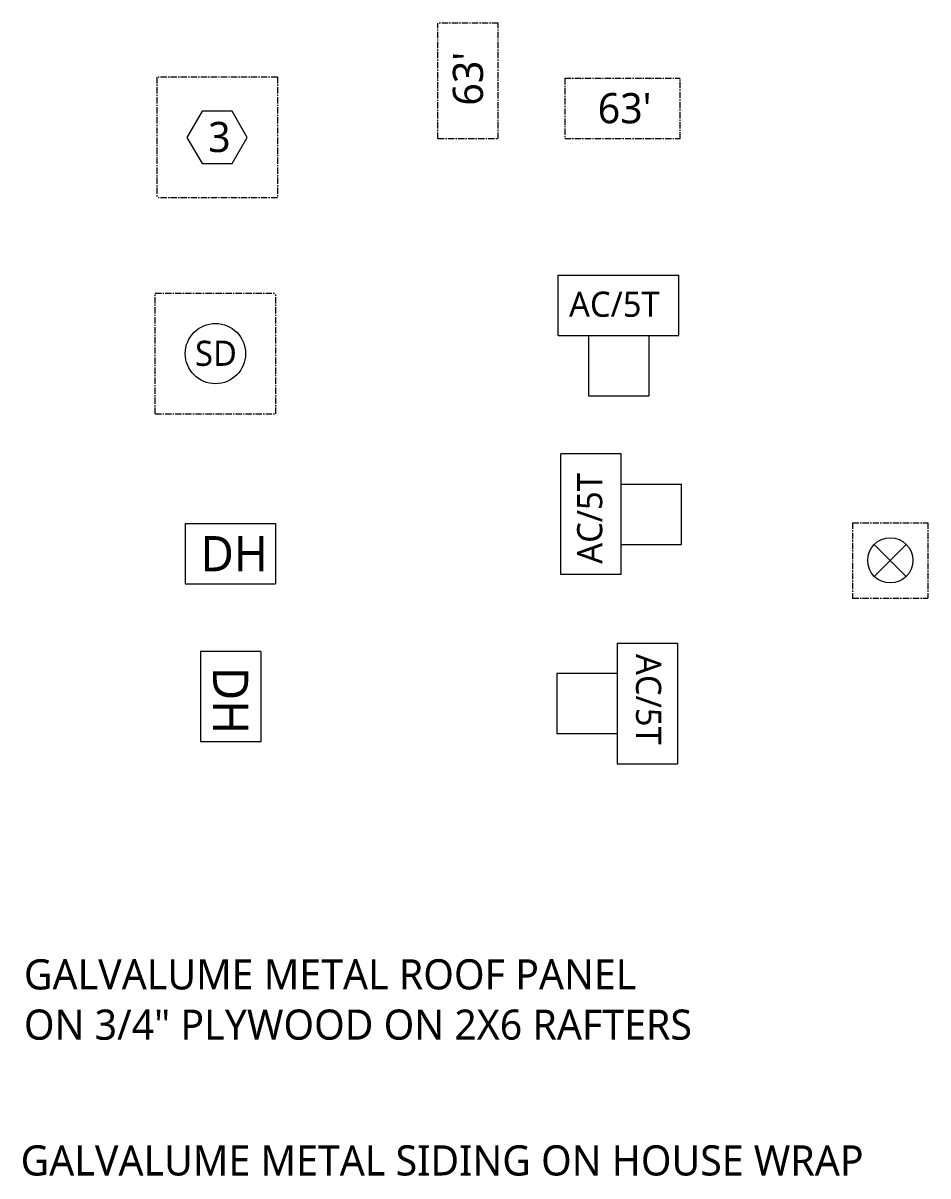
# Model space of a CAD drawing. Header units: feet. Extents: x -21713 to -20583, y -11834 to -10950.
# Drawn here: x -21167.8 to -20807.6, y -11833.9 to -11375.1 of the extents above; entities that cross this region are included whole.
import ezdxf

# ---------------------------------------------------------------- set-up
doc = ezdxf.new("R2010")
doc.units = ezdxf.units.FT
doc.header["$MEASUREMENT"] = 0
doc.linetypes.add('CENTERX2', pattern=[4, 2.5, -0.5, 0.5, -0.5])
doc.linetypes.add('DASHED', pattern=[0.75, 0.5, -0.25])
doc.layers.get('0').update_dxf_attribs({"color": 4, "linetype": 'CENTERX2', "lineweight": 5})
for name, color, linetype, lineweight in [('anno', 7, 'Continuous', 9), ('caveat', 1, 'Continuous', 5), ('pipe', 4, 'Continuous', 5), ('wall-outside', 7, 'Continuous', 13)]:
    doc.layers.add(name, color=color, linetype=linetype, lineweight=lineweight)
doc.styles.add('building', font='Roboto_Light.ttf')
doc.styles.add('ROMANS', font='ROMANS', dxfattribs={"height": 0.2})

# ---------------------------------------------------------------- blocks, each defined once
blk = doc.blocks.new('A$C8866910b')
for p, q in [((710.06, 412.92), (710.06, 458.92)), ((734.06, 458.92), (710.06, 458.92)), ((734.06, 412.92), (734.06, 458.92)), ((598.12, 437.42), (598.12, 389.42)), ((646.12, 437.42), (598.12, 437.42)), ((646.12, 437.42), (646.12, 389.42)), ((760.52, 436.97), (760.52, 412.97)), ((760.52, 436.97), (806.52, 436.97)), ((806.52, 412.97), (806.52, 436.97)), ((710.06, 412.92), (734.06, 412.92)), ((760.52, 412.97), (806.52, 412.97)), ((646.12, 389.42), (598.12, 389.42)), ((597.47, 351.38), (645.47, 351.38)), ((597.47, 303.38), (597.47, 351.38)), ((645.47, 303.38), (645.47, 351.38)), ((597.47, 303.38), (645.47, 303.38)), ((875.12, 260.11), (875.12, 230.11)), ((875.12, 260.11), (905.12, 260.11)), ((905.12, 260.11), (905.12, 230.11)), ((875.12, 230.11), (905.12, 230.11))]:
    blk.add_line(p, q)
at = {"layer": 'caveat'}
blk.add_lwpolyline([(616.12, 403.03), (628.12, 403.03), (634.12, 413.42), (628.12, 423.81), (616.12, 423.81), (610.12, 413.42)], close=True, dxfattribs=at)
blk.add_circle((621.47, 327.38), 12, dxfattribs=at)
at = {"layer": 'pipe'}
for p, q in [((757.94, 358.54), (805.94, 358.54)), ((757.94, 334.54), (757.94, 358.54)), ((805.94, 334.54), (805.94, 358.54)), ((757.94, 334.54), (805.94, 334.54)), ((769.94, 334.54), (769.94, 310.54)), ((793.94, 334.54), (793.94, 310.54)), ((769.94, 310.54), (793.94, 310.54)), ((758.95, 239.46), (758.95, 287.46)), ((782.95, 287.46), (758.95, 287.46)), ((782.95, 239.46), (782.95, 287.46)), ((782.95, 275.46), (806.95, 275.46)), ((806.95, 251.46), (806.95, 275.46)), ((609.43, 259.76), (645.43, 259.76)), ((609.43, 259.76), (609.43, 235.76)), ((645.43, 259.76), (645.43, 235.76)), ((782.95, 251.46), (806.95, 251.46)), ((890.12, 245.11), (883.75, 251.48)), ((890.12, 245.11), (896.48, 251.48)), ((890.12, 245.11), (883.75, 238.75)), ((890.12, 245.11), (896.48, 238.75)), ((782.95, 239.46), (758.95, 239.46)), ((609.43, 235.76), (645.43, 235.76)), ((781.42, 212.14), (781.42, 164.14)), ((781.42, 212.14), (805.42, 212.14)), ((805.42, 212.14), (805.42, 164.14)), ((615.51, 208.85), (615.51, 172.85)), ((639.51, 208.85), (615.51, 208.85)), ((639.51, 208.85), (639.51, 172.85)), ((757.42, 200.14), (757.42, 176.14)), ((781.42, 200.14), (757.42, 200.14)), ((781.42, 176.14), (757.42, 176.14)), ((639.51, 172.85), (615.51, 172.85)), ((781.42, 164.14), (805.42, 164.14))]:
    blk.add_line(p, q, dxfattribs=at)
blk.add_circle((890.12, 245.11), 9, dxfattribs=at)
at = {"layer": 'anno', "linetype": 'Continuous', "style": 'ROMANS', "width": 0.8}
for tag, p in [('FINISHFLOOR', (624.63, 866.41)), ('100\'-0"', (624.63, 866.26)), ('FINISHFLOOR', (639.72, 866.39)), ('100\'-0"', (639.72, 866.24)), ('FINISHFLOOR', (624.54, 861.91)), ('100\'-0"', (624.54, 861.76)), ('FINISHFLOOR', (639.66, 861.88)), ('100\'-0"', (639.66, 861.73))]:
    blk.add_attdef(tag, p, '', height=0.0781, dxfattribs=at)
at = {"layer": 'caveat', "linetype": 'DASHED', "insert": (715.98, 426.06), "char_height": 12, "attachment_point": 1, "rotation": 90, "style": 'building'}
blk.add_mtext_dynamic_manual_height_columns("63'", width=19.7237, gutter_width=1, heights=[12.73], dxfattribs=at)
at = {"layer": 'caveat', "linetype": 'DASHED', "insert": (773.66, 431.05), "char_height": 12, "attachment_point": 1, "style": 'building'}
blk.add_mtext_dynamic_manual_height_columns("63'", width=19.7237, gutter_width=1, heights=[12.73], dxfattribs=at)
at = {"layer": 'caveat', "attachment_point": 1, "style": 'building'}
for s, insert, char_height in [('3', (618.57, 419.59), 12), ('SD', (613.35, 332.51), 10)]:
    blk.add_mtext_dynamic_manual_height_columns(s, width=9.1103, gutter_width=0.748, heights=[0], dxfattribs=dict(at, insert=insert, char_height=char_height))
at = {"layer": 'pipe', "attachment_point": 1, "style": 'building'}
for s, width, gutter_width, insert, char_height in [('AC/5T', 39.4278, 1, (762.23, 352.04), 10), ('DH', 23.8269, 2, (615.51, 254.76), 14)]:
    blk.add_mtext_dynamic_manual_height_columns(s, width=width, gutter_width=gutter_width, heights=[0], dxfattribs=dict(at, insert=insert, char_height=char_height))
for s, width, gutter_width, insert, char_height, rotation in [('AC/5T', 39.4278, 1, (765.45, 243.75), 10, 90), ('AC/5T', 39.4278, 1, (798.92, 207.85), 10, 270), ('DH', 23.8269, 2, (634.51, 202.76), 14, 270)]:
    blk.add_mtext_dynamic_manual_height_columns(s, width=width, gutter_width=gutter_width, heights=[0], dxfattribs=dict(at, insert=insert, char_height=char_height, rotation=rotation))
at = {"layer": 'wall-outside', "char_height": 12, "attachment_point": 1, "style": 'building'}
for s, insert, width in [('GALVALUME METAL ROOF PANEL\\PON 3/4" PLYWOOD ON 2X6 RAFTERS', (545.22, 86.37), 842.2899), ('GALVALUME METAL SIDING ON HOUSE WRAP', (543.92, 12.33), 757.8573)]:
    blk.add_mtext(s, dxfattribs=dict(at, insert=insert, width=width))

msp = doc.modelspace()

# ---------------------------------------------------------------- block references
msp.add_blockref('A$C8866910b', (-21712.67, -11834.01))

doc.saveas('drawing.dxf')
